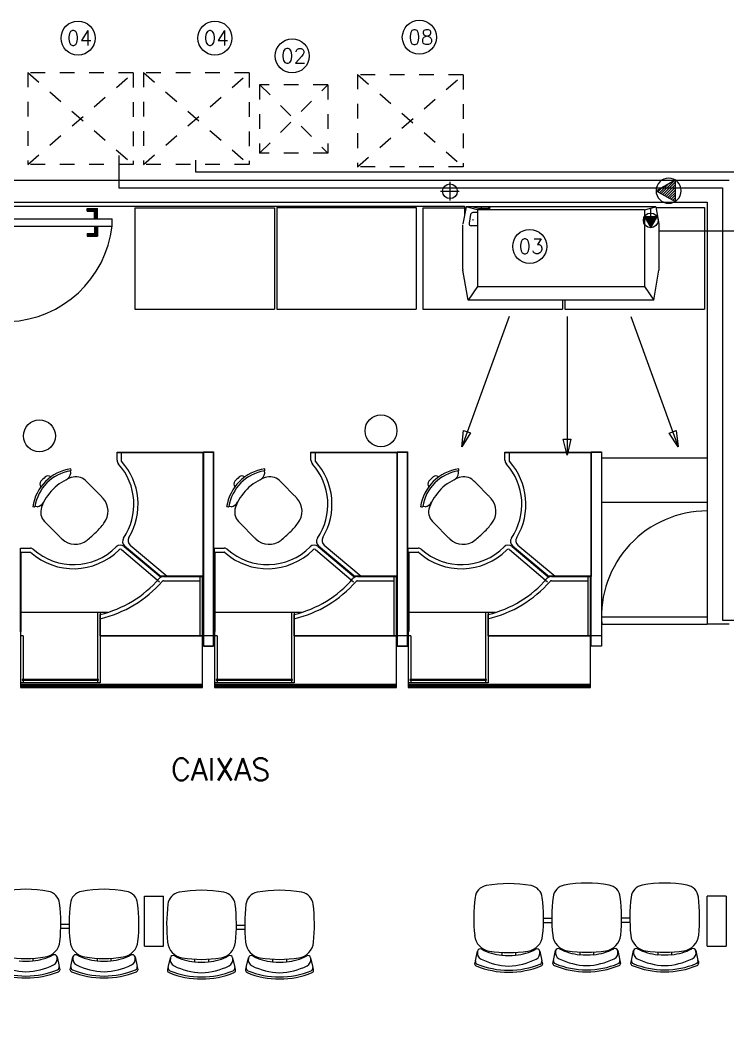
# Model space of a CAD drawing. Extents: x -22 to 17.7, y 1.4 to 35.6.
# Drawn here: x -9.54 to -4.72, y 22.96 to 29.84 of the extents above; entities that cross this region are included whole.
import ezdxf

# ---------------------------------------------------------------- set-up
doc = ezdxf.new("R2010")
doc.units = 0
doc.header["$LTSCALE"] = 0.02
doc.linetypes.add('HIDDEN2', pattern=[0.1875, 0.125, -0.0625])
for name, color, linetype in [('AR-CONDICIONADO', 5, 'CONTINUOUS'), ('AR-INST', 1, 'CONTINUOUS'), ('ARCOND', 2, 'CONTINUOUS'), ('ARCOND_BASE', 7, 'CONTINUOUS'), ('ARCOND_TEXTO', 7, 'CONTINUOUS'), ('LEGENDA', 1, 'CONTINUOUS'), ('PDRENO', 2, 'CONTINUOUS'), ('PFORÇA', 2, 'CONTINUOUS')]:
    doc.layers.add(name, color=color, linetype=linetype)
doc.styles.add('COTAS', font='romans.shx', dxfattribs={"width": 0.75})
doc.styles.add('ROMANS', font='simplex.shx')

# ---------------------------------------------------------------- blocks, each defined once
blk = doc.blocks.new('PF')
at = {"layer": 'PFORÇA', "color": 1}
for p, q in [((0.0002, 0.0874), (-0.0727, -0.0432)), ((-0.0255, 0.0414), (0.0075, 0.0744)), ((-0.0031, 0.0815), (0.0012, 0.0857)), ((0.0002, 0.0874), (0.0732, -0.0432)), ((-0.0702, -0.0386), (0.0202, 0.0517)), ((-0.057, -0.0432), (0.0265, 0.0404)), ((-0.0478, 0.0014), (0.0138, 0.0631)), ((-0.0394, -0.0432), (0.0328, 0.029)), ((-0.0217, -0.0432), (0.0392, 0.0177)), ((-0.004, -0.0432), (0.0455, 0.0063)), ((-0.0727, -0.0432), (0.0732, -0.0432)), ((0.0137, -0.0432), (0.0518, -0.005)), ((0.0313, -0.0432), (0.0582, -0.0163)), ((0.049, -0.0432), (0.0645, -0.0277)), ((0.0667, -0.0432), (0.0708, -0.039))]:
    blk.add_line(p, q, dxfattribs=at)
blk.add_circle((0.0002, 0.0018), 0.0857, dxfattribs=at)

msp = doc.modelspace()

# ---------------------------------------------------------------- linework, layer by layer
at = {"layer": 'AR-CONDICIONADO', "linetype": 'HIDDEN2'}
for p, q in [((-9.4876, 29.4856), (-9.4876, 28.8586)), ((-9.4876, 29.4856), (-8.7686, 28.8586)), ((-9.4876, 28.8586), (-8.7686, 29.4836)), ((-8.7686, 29.4836), (-9.4876, 29.4836)), ((-8.7686, 29.4836), (-8.7686, 28.8586)), ((-8.6994, 29.4856), (-7.9804, 28.8586)), ((-8.6994, 29.4856), (-8.6994, 28.8586)), ((-8.6994, 28.8586), (-7.9804, 29.4836)), ((-7.9804, 29.4836), (-8.6994, 29.4836)), ((-7.9804, 29.4836), (-7.9804, 28.8586)), ((-7.2424, 29.4711), (-7.2424, 28.8441)), ((-7.2424, 29.4711), (-6.5234, 28.8441)), ((-7.2424, 28.8441), (-6.5234, 29.4691)), ((-6.5234, 29.4691), (-7.2424, 29.4691)), ((-6.5234, 29.4691), (-6.5234, 28.8441)), ((-7.9089, 29.4029), (-7.4439, 28.9359)), ((-7.9089, 29.4009), (-7.9089, 28.9359)), ((-7.9089, 28.9359), (-7.4439, 29.4009)), ((-7.4439, 29.4009), (-7.9089, 29.4009)), ((-7.4439, 29.4009), (-7.4439, 28.9359)), ((-7.4439, 28.9359), (-7.9089, 28.9359)), ((-8.7686, 28.8586), (-9.4876, 28.8586)), ((-7.9804, 28.8586), (-8.6994, 28.8586)), ((-6.5234, 28.8441), (-7.2424, 28.8441))]:
    msp.add_line(p, q, dxfattribs=at)
at = {"layer": 'AR-CONDICIONADO', "color": 30}
msp.add_line((-6.5139, 28.5756), (-6.5139, 28.5173), dxfattribs=at)
at = {"layer": 'AR-CONDICIONADO', "color": 220}
msp.add_line((-5.1893, 28.4081), (-4.6104, 28.4081), dxfattribs=at)
at = {"layer": 'AR-CONDICIONADO'}
for p, q in [((-6.2108, 27.8253), (-6.5332, 26.9393)), ((-5.8158, 27.8253), (-5.8158, 26.8825)), ((-5.3832, 27.8253), (-5.0608, 26.9393)), ((-6.5332, 26.9393), (-6.5207, 27.0506)), ((-6.5207, 27.0506), (-6.4729, 27.0332)), ((-5.1227, 27.0326), (-5.075, 27.05)), ((-5.075, 27.05), (-5.0608, 26.9393)), ((-6.4729, 27.0332), (-6.5332, 26.9393)), ((-5.8158, 26.8825), (-5.8421, 26.9913)), ((-5.8421, 26.9913), (-5.7913, 26.9913)), ((-5.7913, 26.9913), (-5.8158, 26.8825)), ((-5.0608, 26.9393), (-5.1227, 27.0326))]:
    msp.add_line(p, q, dxfattribs=at)
at = {"layer": 'AR-CONDICIONADO', "color": 30}
for points in [[(-9.9145, 28.95), (-9.9145, 28.5756), (-6.5139, 28.5756)], [(-8.8679, 28.9207), (-8.8679, 28.7006), (-4.7593, 28.7006), (-4.7593, 25.759), (-1.2952, 25.759), (-1.2952, 16.5228), (-2.4284, 16.5228)], [(-8.3444, 28.8883), (-8.3444, 28.8101), (-4.3118, 28.8101), (-4.3118, 28.3744), (4.7973, 28.3744), (4.7973, 28.2237)]]:
    msp.add_lwpolyline(points, dxfattribs=at)
at = {"layer": 'AR-INST'}
for p, q in [((-5.2467, 28.5023), (-5.2467, 28.5593)), ((-5.2467, 28.5023), (-5.2887, 28.5023)), ((-5.2887, 28.5023), (-5.2467, 28.4296)), ((-5.2836, 28.5023), (-5.2836, 28.4935)), ((-5.2806, 28.5023), (-5.2806, 28.4884)), ((-5.2777, 28.5023), (-5.2777, 28.4833)), ((-5.2747, 28.5023), (-5.2747, 28.4782)), ((-5.2718, 28.5023), (-5.2718, 28.4731)), ((-5.2688, 28.5023), (-5.2688, 28.4679)), ((-5.2659, 28.5023), (-5.2659, 28.4628)), ((-5.2629, 28.5023), (-5.2629, 28.4577)), ((-5.26, 28.5023), (-5.26, 28.4526)), ((-5.257, 28.5023), (-5.257, 28.4475)), ((-5.2541, 28.5023), (-5.2541, 28.4424)), ((-5.2511, 28.5023), (-5.2511, 28.4373)), ((-5.2482, 28.5023), (-5.2482, 28.4321)), ((-5.2047, 28.5023), (-5.2467, 28.5023)), ((-5.2467, 28.4296), (-5.2047, 28.5023)), ((-5.2467, 28.4296), (-5.2467, 28.5023)), ((-5.2452, 28.5023), (-5.2452, 28.4321)), ((-5.2423, 28.5023), (-5.2423, 28.4373)), ((-5.2393, 28.5023), (-5.2393, 28.4424)), ((-5.2364, 28.5023), (-5.2364, 28.4475)), ((-5.2334, 28.5023), (-5.2334, 28.4526)), ((-5.2304, 28.5023), (-5.2304, 28.4577)), ((-5.2275, 28.5023), (-5.2275, 28.4628)), ((-5.2245, 28.5023), (-5.2245, 28.4679)), ((-5.2216, 28.5023), (-5.2216, 28.4731)), ((-5.2186, 28.5023), (-5.2186, 28.4782)), ((-5.2157, 28.5023), (-5.2157, 28.4833)), ((-5.2127, 28.5023), (-5.2127, 28.4884)), ((-5.2098, 28.5023), (-5.2098, 28.4935))]:
    msp.add_line(p, q, dxfattribs=at)
at = {"layer": 'AR-INST', "const_width": 0.005}
for points in [[(-6.3976, 28.5669, 1), (-6.4026, 28.5669, 1)], [(-6.4542, 28.4825, 1), (-6.4592, 28.4825, 1)], [(-5.2362, 28.4839, -1), (-5.2312, 28.4839, -1)]]:
    msp.add_lwpolyline(points, format="xyb", close=True, dxfattribs=at)
at = {"layer": 'AR-INST'}
msp.add_circle((-5.2468, 28.4788), 0.0503, dxfattribs=at)
at = {"layer": 'ARCOND'}
for p, q in [((-6.5043, 28.5717), (-6.5249, 28.455)), ((-5.2114, 28.5717), (-6.5043, 28.5717)), ((-6.4253, 28.5517), (-6.5043, 28.5717)), ((-6.42, 28.5605), (-6.4643, 28.5717)), ((-6.3435, 28.5603), (-6.4188, 28.5603)), ((-6.3427, 28.5662), (-6.3643, 28.5717)), ((-5.2903, 28.5517), (-5.2114, 28.5717)), ((-5.2114, 28.5717), (-5.1908, 28.455)), ((-6.4729, 28.5193), (-6.4835, 28.4593)), ((-6.4253, 28.5317), (-6.4581, 28.5317)), ((-6.4253, 28.5517), (-6.4253, 28.0293)), ((-5.2903, 28.5517), (-6.4253, 28.5517)), ((-5.2903, 28.5517), (-5.2903, 28.0293)), ((-6.5253, 28.145), (-6.5253, 28.4498)), ((-6.5253, 28.145), (-6.5253, 28.4498)), ((-6.5253, 28.145), (-6.5253, 28.4498)), ((-6.4253, 28.4417), (-6.4687, 28.4417)), ((-5.1903, 28.145), (-5.1903, 28.4498)), ((-6.4891, 27.9367), (-6.5249, 28.1398)), ((-5.2266, 27.9367), (-5.1908, 28.1398)), ((-6.4253, 28.0293), (-6.4891, 27.9367)), ((-6.4253, 28.0293), (-5.2903, 28.0293)), ((-5.2903, 28.0293), (-5.2266, 27.9367)), ((-5.2266, 27.9367), (-6.4891, 27.9367))]:
    msp.add_line(p, q, dxfattribs=at)
for centre, radius, start, end in [((-6.4188, 28.5653), 0.005, 255.78646, 270), ((-6.3435, 28.5633), 0.003, 270, 75.78646), ((-6.4581, 28.5167), 0.015, 90, 170), ((-6.4687, 28.4567), 0.015, 170, 270), ((-5.2203, 28.4498), 0.03, 0, 10), ((-6.4953, 28.145), 0.03, 180, 190), ((-5.2203, 28.145), 0.03, 350, 0)]:
    msp.add_arc(centre, radius, start, end, dxfattribs=at)
at = {"layer": 'ARCOND_BASE'}
for p, q in [((-12.5126, 28.7526), (-4.7126, 28.7526)), ((-10.9726, 28.6026), (-4.8626, 28.6026)), ((-9.0835, 28.5406), (-9.0835, 28.5606)), ((-9.0835, 28.5606), (-9.0135, 28.5606)), ((-9.0135, 28.4906), (-9.0135, 28.5606)), ((-8.7588, 28.5649), (-7.8088, 28.5649)), ((-8.7588, 28.5649), (-8.7588, 27.8749)), ((-7.8088, 28.5649), (-7.8088, 27.8749)), ((-7.793, 28.5661), (-6.843, 28.5661)), ((-7.793, 28.5661), (-7.793, 27.8761)), ((-6.843, 28.5661), (-6.843, 27.8761)), ((-6.7973, 28.5649), (-6.5055, 28.5649)), ((-6.7973, 28.5649), (-6.7973, 27.8749)), ((-5.2104, 28.5661), (-4.8815, 28.5661)), ((-4.8815, 28.5661), (-4.8815, 27.8761)), ((-4.8626, 28.6026), (-4.8626, 25.7326)), ((-9.6119, 28.4906), (-8.9119, 28.4906)), ((-9.0835, 28.5406), (-9.0335, 28.5406)), ((-9.0335, 28.4906), (-9.0335, 28.5406)), ((-8.9119, 28.4406), (-8.9119, 28.4906)), ((-9.6119, 28.4406), (-8.9119, 28.4406)), ((-9.0335, 28.4406), (-9.0335, 28.3906)), ((-9.0135, 28.4406), (-9.0135, 28.3706)), ((-9.0835, 28.3906), (-9.0335, 28.3906)), ((-9.0835, 28.3906), (-9.0835, 28.3706)), ((-9.0835, 28.3706), (-9.0135, 28.3706)), ((-5.8473, 27.9367), (-5.8473, 27.8749)), ((-5.8315, 27.9367), (-5.8315, 27.8761)), ((-8.7588, 27.8749), (-7.8088, 27.8749)), ((-7.793, 27.8761), (-6.843, 27.8761)), ((-6.7973, 27.8749), (-5.8473, 27.8749)), ((-5.8315, 27.8761), (-4.8815, 27.8761)), ((-8.8794, 26.8484), (-8.8794, 26.9026)), ((-8.8794, 26.9026), (-8.2919, 26.9026)), ((-8.2919, 26.9026), (-8.2919, 26.9041)), ((-8.2919, 26.9041), (-8.2219, 26.9041)), ((-8.2919, 26.9026), (-8.2919, 26.0559)), ((-8.2219, 26.9026), (-8.2919, 26.9026)), ((-8.2919, 26.9026), (-8.2919, 25.5826)), ((-8.2919, 25.5826), (-8.2919, 26.9026)), ((-8.2919, 26.9026), (-8.2219, 26.9026)), ((-8.2219, 26.9041), (-8.2219, 26.9026)), ((-8.2219, 25.5826), (-8.2219, 26.9026)), ((-8.2219, 26.9026), (-8.2219, 25.5826)), ((-7.5594, 26.8484), (-7.5594, 26.9026)), ((-7.5594, 26.9026), (-6.9719, 26.9026)), ((-6.9719, 26.9026), (-6.9719, 26.9041)), ((-6.9719, 26.9041), (-6.9019, 26.9041)), ((-6.9719, 26.9026), (-6.9719, 26.0559)), ((-6.9019, 26.9026), (-6.9719, 26.9026)), ((-6.9719, 26.9026), (-6.9719, 25.5826)), ((-6.9719, 25.5826), (-6.9719, 26.9026)), ((-6.9719, 26.9026), (-6.9019, 26.9026)), ((-6.9019, 26.9041), (-6.9019, 26.9026)), ((-6.9019, 25.5826), (-6.9019, 26.9026)), ((-6.9019, 26.9026), (-6.9019, 25.5826)), ((-6.2394, 26.8484), (-6.2394, 26.9026)), ((-6.2394, 26.9026), (-5.6519, 26.9026)), ((-5.6519, 26.9026), (-5.6519, 26.9041)), ((-5.6519, 26.9041), (-5.5819, 26.9041)), ((-5.6519, 26.9026), (-5.6519, 26.0559)), ((-5.6519, 25.5826), (-5.6519, 26.9026)), ((-5.6519, 26.9026), (-5.5819, 26.9026)), ((-5.5819, 26.9041), (-5.5819, 26.9026)), ((-5.5819, 26.9026), (-5.5819, 25.5826)), ((-8.8794, 26.9001), (-8.2944, 26.9001)), ((-8.8483, 26.8404), (-8.8483, 26.9001)), ((-8.2944, 26.9001), (-8.2944, 26.0584)), ((-8.2944, 26.9001), (-8.2944, 26.0584)), ((-7.5594, 26.9001), (-6.9744, 26.9001)), ((-7.5283, 26.8404), (-7.5283, 26.9001)), ((-6.9744, 26.9001), (-6.9744, 26.0584)), ((-6.9744, 26.9001), (-6.9744, 26.0584)), ((-6.2394, 26.9001), (-5.6544, 26.9001)), ((-6.2083, 26.8404), (-6.2083, 26.9001)), ((-5.6544, 26.9001), (-5.6544, 26.0584)), ((-5.6544, 26.9001), (-5.6544, 26.0584)), ((-5.5826, 26.8629), (-4.8626, 26.8629)), ((-9.1945, 26.7591), (-9.1967, 26.7747)), ((-9.1927, 26.78), (-9.1941, 26.7894)), ((-7.8745, 26.7591), (-7.8767, 26.7747)), ((-7.8727, 26.78), (-7.8741, 26.7894)), ((-6.5545, 26.7591), (-6.5567, 26.7747)), ((-6.5527, 26.78), (-6.5541, 26.7894)), ((-9.0759, 26.6911), (-8.9908, 26.606)), ((-7.7559, 26.6911), (-7.6708, 26.606)), ((-6.4359, 26.6911), (-6.3508, 26.606)), ((-5.5826, 26.5629), (-4.8626, 26.5629)), ((-9.444, 26.5288), (-9.4533, 26.5301)), ((-9.423, 26.5306), (-9.4386, 26.5328)), ((-8.124, 26.5288), (-8.1333, 26.5301)), ((-8.103, 26.5306), (-8.1186, 26.5328)), ((-6.804, 26.5288), (-6.8133, 26.5301)), ((-6.783, 26.5306), (-6.7986, 26.5328)), ((-9.2699, 26.3268), (-9.3551, 26.412)), ((-7.9499, 26.3268), (-8.0351, 26.412)), ((-6.6299, 26.3268), (-6.7151, 26.412)), ((-9.5369, 26.2499), (-9.4696, 26.2499)), ((-9.5369, 25.6799), (-9.5369, 26.2499)), ((-9.5344, 26.2219), (-9.5344, 25.6824)), ((-9.5344, 26.2219), (-9.4696, 26.2219)), ((-8.8492, 26.2394), (-8.5894, 26.0214)), ((-8.8312, 26.2609), (-8.5869, 26.0559)), ((-8.8276, 26.2643), (-8.5791, 26.0559)), ((-8.7908, 26.27), (-8.5386, 26.0584)), ((-8.2169, 26.2499), (-8.1496, 26.2499)), ((-8.2169, 25.6799), (-8.2169, 26.2499)), ((-8.2144, 26.2219), (-8.2144, 25.6824)), ((-8.2144, 26.2219), (-8.1496, 26.2219)), ((-7.5292, 26.2394), (-7.2694, 26.0214)), ((-7.5112, 26.2609), (-7.2669, 26.0559)), ((-7.5076, 26.2643), (-7.2591, 26.0559)), ((-7.4708, 26.27), (-7.2186, 26.0584)), ((-6.8969, 26.2499), (-6.8296, 26.2499)), ((-6.8969, 25.6799), (-6.8969, 26.2499)), ((-6.8944, 26.2219), (-6.8944, 25.6824)), ((-6.8944, 26.2219), (-6.8296, 26.2219)), ((-6.2092, 26.2394), (-5.9494, 26.0214)), ((-6.1912, 26.2609), (-5.9469, 26.0559)), ((-6.1876, 26.2643), (-5.9391, 26.0559)), ((-6.1508, 26.27), (-5.8986, 26.0584)), ((-8.2944, 26.0584), (-8.5821, 26.0584)), ((-8.2969, 26.0559), (-8.5819, 26.0559)), ((-8.2919, 26.0559), (-8.5791, 26.0559)), ((-8.5634, 26.0559), (-8.2969, 26.0559)), ((-8.5634, 26.0279), (-8.3149, 26.0279)), ((-8.3149, 26.0559), (-8.3149, 25.6526)), ((-8.2969, 25.3026), (-8.2969, 26.0559)), ((-8.2969, 26.0559), (-8.2969, 25.6526)), ((-6.9744, 26.0584), (-7.2621, 26.0584)), ((-6.9769, 26.0559), (-7.2619, 26.0559)), ((-6.9719, 26.0559), (-7.2591, 26.0559)), ((-7.2434, 26.0559), (-6.9769, 26.0559)), ((-7.2434, 26.0279), (-6.9949, 26.0279)), ((-6.9949, 26.0559), (-6.9949, 25.6526)), ((-6.9769, 25.3026), (-6.9769, 26.0559)), ((-6.9769, 26.0559), (-6.9769, 25.6526)), ((-5.6544, 26.0584), (-5.9421, 26.0584)), ((-5.6569, 26.0559), (-5.9419, 26.0559)), ((-5.6519, 26.0559), (-5.9391, 26.0559)), ((-5.9234, 26.0559), (-5.6569, 26.0559)), ((-5.9234, 26.0279), (-5.6749, 26.0279)), ((-5.6749, 26.0559), (-5.6749, 25.6526)), ((-5.6569, 25.3026), (-5.6569, 26.0559)), ((-5.6569, 26.0559), (-5.6569, 25.6526)), ((-8.2969, 26.0026), (-8.2969, 25.6526)), ((-6.9769, 26.0026), (-6.9769, 25.6526)), ((-5.6569, 26.0026), (-5.6569, 25.6526)), ((-9.5369, 25.8126), (-9.5369, 25.3026)), ((-8.9427, 25.8126), (-9.5369, 25.8126)), ((-8.9939, 25.8126), (-9.0119, 25.8126)), ((-8.9939, 25.8126), (-9.0119, 25.8126)), ((-9.0119, 25.8126), (-9.0119, 25.3566)), ((-8.9939, 25.8126), (-8.9939, 25.3326)), ((-8.2169, 25.8126), (-8.2169, 25.3026)), ((-7.6227, 25.8126), (-8.2169, 25.8126)), ((-7.6739, 25.8126), (-7.6919, 25.8126)), ((-7.6739, 25.8126), (-7.6919, 25.8126)), ((-7.6919, 25.8126), (-7.6919, 25.3566)), ((-7.6739, 25.8126), (-7.6739, 25.3326)), ((-6.8969, 25.8126), (-6.8969, 25.3026)), ((-6.3027, 25.8126), (-6.8969, 25.8126)), ((-6.3539, 25.8126), (-6.3719, 25.8126)), ((-6.3539, 25.8126), (-6.3719, 25.8126)), ((-6.3719, 25.8126), (-6.3719, 25.3566)), ((-6.3539, 25.8126), (-6.3539, 25.3326)), ((-8.9939, 25.6526), (-8.9939, 25.7983)), ((-7.6739, 25.6526), (-7.6739, 25.7983)), ((-6.3539, 25.6526), (-6.3539, 25.7983)), ((-5.5826, 25.7826), (-4.8626, 25.7826)), ((-5.5826, 25.7326), (-4.8626, 25.7326)), ((-4.7126, 25.7326), (-4.8626, 25.7326)), ((-9.5189, 25.6526), (-9.5369, 25.6526)), ((-9.5369, 25.6526), (-9.5369, 25.3326)), ((-9.5189, 25.6526), (-9.5189, 25.3566)), ((-8.2969, 25.6526), (-8.9939, 25.6526)), ((-8.9939, 25.6526), (-8.3099, 25.6526)), ((-8.3099, 25.6526), (-8.2969, 25.6526)), ((-8.2219, 25.6526), (-8.2919, 25.6526)), ((-8.2219, 25.6526), (-8.2919, 25.6526)), ((-8.1989, 25.6526), (-8.2169, 25.6526)), ((-8.2169, 25.6526), (-8.2169, 25.3326)), ((-8.1989, 25.6526), (-8.1989, 25.3566)), ((-6.9769, 25.6526), (-7.6739, 25.6526)), ((-7.6739, 25.6526), (-6.9899, 25.6526)), ((-6.9899, 25.6526), (-6.9769, 25.6526)), ((-6.9019, 25.6526), (-6.9719, 25.6526)), ((-6.9019, 25.6526), (-6.9719, 25.6526)), ((-6.8789, 25.6526), (-6.8969, 25.6526)), ((-6.8969, 25.6526), (-6.8969, 25.3326)), ((-6.8789, 25.6526), (-6.8789, 25.3566)), ((-5.6569, 25.6526), (-6.3539, 25.6526)), ((-6.3539, 25.6526), (-5.6699, 25.6526)), ((-5.6699, 25.6526), (-5.6569, 25.6526)), ((-5.5819, 25.6526), (-5.6519, 25.6526)), ((-8.2919, 25.5826), (-8.2219, 25.5826)), ((-8.2219, 25.5826), (-8.2919, 25.5826)), ((-6.9719, 25.5826), (-6.9019, 25.5826)), ((-6.9019, 25.5826), (-6.9719, 25.5826)), ((-5.5819, 25.5826), (-5.6519, 25.5826)), ((-9.0119, 25.3326), (-9.5369, 25.3326)), ((-8.2969, 25.3226), (-9.5369, 25.3226)), ((-9.0049, 25.3566), (-9.5259, 25.3566)), ((-9.5259, 25.3566), (-9.5259, 25.3506)), ((-9.5259, 25.3506), (-9.0049, 25.3506)), ((-9.5189, 25.3546), (-9.5149, 25.3506)), ((-9.5189, 25.3506), (-9.5189, 25.3326)), ((-9.5156, 25.3566), (-9.5096, 25.3506)), ((-9.5103, 25.3566), (-9.5043, 25.3506)), ((-9.505, 25.3566), (-9.499, 25.3506)), ((-9.4997, 25.3566), (-9.4937, 25.3506)), ((-9.4944, 25.3566), (-9.4884, 25.3506)), ((-9.4891, 25.3566), (-9.4831, 25.3506)), ((-9.4838, 25.3566), (-9.4778, 25.3506)), ((-9.4785, 25.3566), (-9.4725, 25.3506)), ((-9.4732, 25.3566), (-9.4672, 25.3506)), ((-9.4679, 25.3566), (-9.4619, 25.3506)), ((-9.4626, 25.3566), (-9.4566, 25.3506)), ((-9.4573, 25.3566), (-9.4513, 25.3506)), ((-9.452, 25.3566), (-9.446, 25.3506)), ((-9.4466, 25.3566), (-9.4406, 25.3506)), ((-9.4413, 25.3566), (-9.4353, 25.3506)), ((-9.436, 25.3566), (-9.43, 25.3506)), ((-9.4307, 25.3566), (-9.4247, 25.3506)), ((-9.4254, 25.3566), (-9.4194, 25.3506)), ((-9.4201, 25.3566), (-9.4141, 25.3506)), ((-9.4148, 25.3566), (-9.4088, 25.3506)), ((-9.4095, 25.3566), (-9.4035, 25.3506)), ((-9.4042, 25.3566), (-9.3982, 25.3506)), ((-9.3989, 25.3566), (-9.3929, 25.3506)), ((-9.3936, 25.3566), (-9.3876, 25.3506)), ((-9.3883, 25.3566), (-9.3823, 25.3506)), ((-9.383, 25.3566), (-9.377, 25.3506)), ((-9.3777, 25.3566), (-9.3717, 25.3506)), ((-9.3724, 25.3566), (-9.3664, 25.3506)), ((-9.3671, 25.3566), (-9.3611, 25.3506)), ((-9.3618, 25.3566), (-9.3558, 25.3506)), ((-9.3565, 25.3566), (-9.3505, 25.3506)), ((-9.3512, 25.3566), (-9.3452, 25.3506)), ((-9.3459, 25.3566), (-9.3399, 25.3506)), ((-9.3406, 25.3566), (-9.3346, 25.3506)), ((-9.3353, 25.3566), (-9.3293, 25.3506)), ((-9.33, 25.3566), (-9.324, 25.3506)), ((-9.3247, 25.3566), (-9.3187, 25.3506)), ((-9.3194, 25.3566), (-9.3134, 25.3506)), ((-9.3141, 25.3566), (-9.3081, 25.3506)), ((-9.3088, 25.3566), (-9.3028, 25.3506)), ((-9.3035, 25.3566), (-9.2975, 25.3506)), ((-9.2982, 25.3566), (-9.2922, 25.3506)), ((-9.2929, 25.3566), (-9.2869, 25.3506)), ((-9.2875, 25.3566), (-9.2815, 25.3506)), ((-9.2822, 25.3566), (-9.2762, 25.3506)), ((-9.2769, 25.3566), (-9.2709, 25.3506)), ((-9.2716, 25.3566), (-9.2656, 25.3506)), ((-9.2663, 25.3566), (-9.2603, 25.3506)), ((-9.261, 25.3566), (-9.255, 25.3506)), ((-9.2557, 25.3566), (-9.2497, 25.3506)), ((-9.2504, 25.3566), (-9.2444, 25.3506)), ((-9.2451, 25.3566), (-9.2391, 25.3506)), ((-9.2398, 25.3566), (-9.2338, 25.3506)), ((-9.2345, 25.3566), (-9.2285, 25.3506)), ((-9.2292, 25.3566), (-9.2232, 25.3506)), ((-9.2239, 25.3566), (-9.2179, 25.3506)), ((-9.2186, 25.3566), (-9.2126, 25.3506)), ((-9.2133, 25.3566), (-9.2073, 25.3506)), ((-9.208, 25.3566), (-9.202, 25.3506)), ((-9.2027, 25.3566), (-9.1967, 25.3506)), ((-9.1974, 25.3566), (-9.1914, 25.3506)), ((-9.1921, 25.3566), (-9.1861, 25.3506)), ((-9.1868, 25.3566), (-9.1808, 25.3506)), ((-9.1815, 25.3566), (-9.1755, 25.3506)), ((-9.1762, 25.3566), (-9.1702, 25.3506)), ((-9.1709, 25.3566), (-9.1649, 25.3506)), ((-9.1656, 25.3566), (-9.1596, 25.3506)), ((-9.1603, 25.3566), (-9.1543, 25.3506)), ((-9.155, 25.3566), (-9.149, 25.3506)), ((-9.1497, 25.3566), (-9.1437, 25.3506)), ((-9.1444, 25.3566), (-9.1384, 25.3506)), ((-9.1391, 25.3566), (-9.1331, 25.3506)), ((-9.1338, 25.3566), (-9.1278, 25.3506)), ((-9.1285, 25.3566), (-9.1225, 25.3506)), ((-9.1231, 25.3566), (-9.1171, 25.3506)), ((-9.1178, 25.3566), (-9.1118, 25.3506)), ((-9.1125, 25.3566), (-9.1065, 25.3506)), ((-9.1072, 25.3566), (-9.1012, 25.3506)), ((-9.1019, 25.3566), (-9.0959, 25.3506)), ((-9.0966, 25.3566), (-9.0906, 25.3506)), ((-9.0913, 25.3566), (-9.0853, 25.3506)), ((-9.086, 25.3566), (-9.08, 25.3506)), ((-9.0807, 25.3566), (-9.0747, 25.3506)), ((-9.0754, 25.3566), (-9.0694, 25.3506)), ((-9.0701, 25.3566), (-9.0641, 25.3506)), ((-9.0648, 25.3566), (-9.0588, 25.3506)), ((-9.0595, 25.3566), (-9.0535, 25.3506)), ((-9.0542, 25.3566), (-9.0482, 25.3506)), ((-9.0489, 25.3566), (-9.0429, 25.3506)), ((-9.0436, 25.3566), (-9.0376, 25.3506)), ((-9.0383, 25.3566), (-9.0323, 25.3506)), ((-9.033, 25.3566), (-9.027, 25.3506)), ((-9.0277, 25.3566), (-9.0217, 25.3506)), ((-9.0224, 25.3566), (-9.0164, 25.3506)), ((-9.0171, 25.3566), (-9.0119, 25.3514)), ((-9.0119, 25.3506), (-9.0119, 25.3326)), ((-8.9939, 25.3326), (-9.0119, 25.3326)), ((-9.0049, 25.3506), (-9.0049, 25.3566)), ((-7.6919, 25.3326), (-8.2169, 25.3326)), ((-6.9769, 25.3226), (-8.2169, 25.3226)), ((-7.6849, 25.3566), (-8.2059, 25.3566)), ((-8.2059, 25.3566), (-8.2059, 25.3506)), ((-8.2059, 25.3506), (-7.6849, 25.3506)), ((-8.1989, 25.3546), (-8.1949, 25.3506)), ((-8.1989, 25.3506), (-8.1989, 25.3326)), ((-8.1956, 25.3566), (-8.1896, 25.3506)), ((-8.1903, 25.3566), (-8.1843, 25.3506)), ((-8.185, 25.3566), (-8.179, 25.3506)), ((-8.1797, 25.3566), (-8.1737, 25.3506)), ((-8.1744, 25.3566), (-8.1684, 25.3506)), ((-8.1691, 25.3566), (-8.1631, 25.3506)), ((-8.1638, 25.3566), (-8.1578, 25.3506)), ((-8.1585, 25.3566), (-8.1525, 25.3506)), ((-8.1532, 25.3566), (-8.1472, 25.3506)), ((-8.1479, 25.3566), (-8.1419, 25.3506)), ((-8.1426, 25.3566), (-8.1366, 25.3506)), ((-8.1373, 25.3566), (-8.1313, 25.3506)), ((-8.132, 25.3566), (-8.126, 25.3506)), ((-8.1266, 25.3566), (-8.1206, 25.3506)), ((-8.1213, 25.3566), (-8.1153, 25.3506)), ((-8.116, 25.3566), (-8.11, 25.3506)), ((-8.1107, 25.3566), (-8.1047, 25.3506)), ((-8.1054, 25.3566), (-8.0994, 25.3506)), ((-8.1001, 25.3566), (-8.0941, 25.3506)), ((-8.0948, 25.3566), (-8.0888, 25.3506)), ((-8.0895, 25.3566), (-8.0835, 25.3506)), ((-8.0842, 25.3566), (-8.0782, 25.3506)), ((-8.0789, 25.3566), (-8.0729, 25.3506)), ((-8.0736, 25.3566), (-8.0676, 25.3506)), ((-8.0683, 25.3566), (-8.0623, 25.3506)), ((-8.063, 25.3566), (-8.057, 25.3506)), ((-8.0577, 25.3566), (-8.0517, 25.3506)), ((-8.0524, 25.3566), (-8.0464, 25.3506)), ((-8.0471, 25.3566), (-8.0411, 25.3506)), ((-8.0418, 25.3566), (-8.0358, 25.3506)), ((-8.0365, 25.3566), (-8.0305, 25.3506)), ((-8.0312, 25.3566), (-8.0252, 25.3506)), ((-8.0259, 25.3566), (-8.0199, 25.3506)), ((-8.0206, 25.3566), (-8.0146, 25.3506)), ((-8.0153, 25.3566), (-8.0093, 25.3506)), ((-8.01, 25.3566), (-8.004, 25.3506)), ((-8.0047, 25.3566), (-7.9987, 25.3506)), ((-7.9994, 25.3566), (-7.9934, 25.3506)), ((-7.9941, 25.3566), (-7.9881, 25.3506)), ((-7.9888, 25.3566), (-7.9828, 25.3506)), ((-7.9835, 25.3566), (-7.9775, 25.3506)), ((-7.9782, 25.3566), (-7.9722, 25.3506)), ((-7.9729, 25.3566), (-7.9669, 25.3506)), ((-7.9675, 25.3566), (-7.9615, 25.3506)), ((-7.9622, 25.3566), (-7.9562, 25.3506)), ((-7.9569, 25.3566), (-7.9509, 25.3506)), ((-7.9516, 25.3566), (-7.9456, 25.3506)), ((-7.9463, 25.3566), (-7.9403, 25.3506)), ((-7.941, 25.3566), (-7.935, 25.3506)), ((-7.9357, 25.3566), (-7.9297, 25.3506)), ((-7.9304, 25.3566), (-7.9244, 25.3506)), ((-7.9251, 25.3566), (-7.9191, 25.3506)), ((-7.9198, 25.3566), (-7.9138, 25.3506)), ((-7.9145, 25.3566), (-7.9085, 25.3506)), ((-7.9092, 25.3566), (-7.9032, 25.3506)), ((-7.9039, 25.3566), (-7.8979, 25.3506)), ((-7.8986, 25.3566), (-7.8926, 25.3506)), ((-7.8933, 25.3566), (-7.8873, 25.3506)), ((-7.888, 25.3566), (-7.882, 25.3506)), ((-7.8827, 25.3566), (-7.8767, 25.3506)), ((-7.8774, 25.3566), (-7.8714, 25.3506)), ((-7.8721, 25.3566), (-7.8661, 25.3506)), ((-7.8668, 25.3566), (-7.8608, 25.3506)), ((-7.8615, 25.3566), (-7.8555, 25.3506)), ((-7.8562, 25.3566), (-7.8502, 25.3506)), ((-7.8509, 25.3566), (-7.8449, 25.3506)), ((-7.8456, 25.3566), (-7.8396, 25.3506)), ((-7.8403, 25.3566), (-7.8343, 25.3506)), ((-7.835, 25.3566), (-7.829, 25.3506)), ((-7.8297, 25.3566), (-7.8237, 25.3506)), ((-7.8244, 25.3566), (-7.8184, 25.3506)), ((-7.8191, 25.3566), (-7.8131, 25.3506)), ((-7.8138, 25.3566), (-7.8078, 25.3506)), ((-7.8085, 25.3566), (-7.8025, 25.3506)), ((-7.8031, 25.3566), (-7.7971, 25.3506)), ((-7.7978, 25.3566), (-7.7918, 25.3506)), ((-7.7925, 25.3566), (-7.7865, 25.3506)), ((-7.7872, 25.3566), (-7.7812, 25.3506)), ((-7.7819, 25.3566), (-7.7759, 25.3506)), ((-7.7766, 25.3566), (-7.7706, 25.3506)), ((-7.7713, 25.3566), (-7.7653, 25.3506)), ((-7.766, 25.3566), (-7.76, 25.3506)), ((-7.7607, 25.3566), (-7.7547, 25.3506)), ((-7.7554, 25.3566), (-7.7494, 25.3506)), ((-7.7501, 25.3566), (-7.7441, 25.3506)), ((-7.7448, 25.3566), (-7.7388, 25.3506)), ((-7.7395, 25.3566), (-7.7335, 25.3506)), ((-7.7342, 25.3566), (-7.7282, 25.3506)), ((-7.7289, 25.3566), (-7.7229, 25.3506)), ((-7.7236, 25.3566), (-7.7176, 25.3506)), ((-7.7183, 25.3566), (-7.7123, 25.3506)), ((-7.713, 25.3566), (-7.707, 25.3506)), ((-7.7077, 25.3566), (-7.7017, 25.3506)), ((-7.7024, 25.3566), (-7.6964, 25.3506)), ((-7.6971, 25.3566), (-7.6919, 25.3514)), ((-7.6919, 25.3506), (-7.6919, 25.3326)), ((-7.6739, 25.3326), (-7.6919, 25.3326)), ((-7.6849, 25.3506), (-7.6849, 25.3566)), ((-6.3719, 25.3326), (-6.8969, 25.3326)), ((-5.6569, 25.3226), (-6.8969, 25.3226)), ((-6.3649, 25.3566), (-6.8859, 25.3566)), ((-6.8859, 25.3566), (-6.8859, 25.3506)), ((-6.8859, 25.3506), (-6.3649, 25.3506)), ((-6.8789, 25.3546), (-6.8749, 25.3506)), ((-6.8789, 25.3506), (-6.8789, 25.3326)), ((-6.8756, 25.3566), (-6.8696, 25.3506)), ((-6.8703, 25.3566), (-6.8643, 25.3506)), ((-6.865, 25.3566), (-6.859, 25.3506)), ((-6.8597, 25.3566), (-6.8537, 25.3506)), ((-6.8544, 25.3566), (-6.8484, 25.3506)), ((-6.8491, 25.3566), (-6.8431, 25.3506)), ((-6.8438, 25.3566), (-6.8378, 25.3506)), ((-6.8385, 25.3566), (-6.8325, 25.3506)), ((-6.8332, 25.3566), (-6.8272, 25.3506)), ((-6.8279, 25.3566), (-6.8219, 25.3506)), ((-6.8226, 25.3566), (-6.8166, 25.3506)), ((-6.8173, 25.3566), (-6.8113, 25.3506)), ((-6.812, 25.3566), (-6.806, 25.3506)), ((-6.8066, 25.3566), (-6.8006, 25.3506)), ((-6.8013, 25.3566), (-6.7953, 25.3506)), ((-6.796, 25.3566), (-6.79, 25.3506)), ((-6.7907, 25.3566), (-6.7847, 25.3506)), ((-6.7854, 25.3566), (-6.7794, 25.3506)), ((-6.7801, 25.3566), (-6.7741, 25.3506)), ((-6.7748, 25.3566), (-6.7688, 25.3506)), ((-6.7695, 25.3566), (-6.7635, 25.3506)), ((-6.7642, 25.3566), (-6.7582, 25.3506)), ((-6.7589, 25.3566), (-6.7529, 25.3506)), ((-6.7536, 25.3566), (-6.7476, 25.3506)), ((-6.7483, 25.3566), (-6.7423, 25.3506)), ((-6.743, 25.3566), (-6.737, 25.3506)), ((-6.7377, 25.3566), (-6.7317, 25.3506)), ((-6.7324, 25.3566), (-6.7264, 25.3506)), ((-6.7271, 25.3566), (-6.7211, 25.3506)), ((-6.7218, 25.3566), (-6.7158, 25.3506)), ((-6.7165, 25.3566), (-6.7105, 25.3506)), ((-6.7112, 25.3566), (-6.7052, 25.3506)), ((-6.7059, 25.3566), (-6.6999, 25.3506)), ((-6.7006, 25.3566), (-6.6946, 25.3506)), ((-6.6953, 25.3566), (-6.6893, 25.3506)), ((-6.69, 25.3566), (-6.684, 25.3506)), ((-6.6847, 25.3566), (-6.6787, 25.3506)), ((-6.6794, 25.3566), (-6.6734, 25.3506)), ((-6.6741, 25.3566), (-6.6681, 25.3506)), ((-6.6688, 25.3566), (-6.6628, 25.3506)), ((-6.6635, 25.3566), (-6.6575, 25.3506)), ((-6.6582, 25.3566), (-6.6522, 25.3506)), ((-6.6529, 25.3566), (-6.6469, 25.3506)), ((-6.6475, 25.3566), (-6.6415, 25.3506)), ((-6.6422, 25.3566), (-6.6362, 25.3506)), ((-6.6369, 25.3566), (-6.6309, 25.3506)), ((-6.6316, 25.3566), (-6.6256, 25.3506)), ((-6.6263, 25.3566), (-6.6203, 25.3506)), ((-6.621, 25.3566), (-6.615, 25.3506)), ((-6.6157, 25.3566), (-6.6097, 25.3506)), ((-6.6104, 25.3566), (-6.6044, 25.3506)), ((-6.6051, 25.3566), (-6.5991, 25.3506)), ((-6.5998, 25.3566), (-6.5938, 25.3506)), ((-6.5945, 25.3566), (-6.5885, 25.3506)), ((-6.5892, 25.3566), (-6.5832, 25.3506)), ((-6.5839, 25.3566), (-6.5779, 25.3506)), ((-6.5786, 25.3566), (-6.5726, 25.3506)), ((-6.5733, 25.3566), (-6.5673, 25.3506)), ((-6.568, 25.3566), (-6.562, 25.3506)), ((-6.5627, 25.3566), (-6.5567, 25.3506)), ((-6.5574, 25.3566), (-6.5514, 25.3506)), ((-6.5521, 25.3566), (-6.5461, 25.3506)), ((-6.5468, 25.3566), (-6.5408, 25.3506)), ((-6.5415, 25.3566), (-6.5355, 25.3506)), ((-6.5362, 25.3566), (-6.5302, 25.3506)), ((-6.5309, 25.3566), (-6.5249, 25.3506)), ((-6.5256, 25.3566), (-6.5196, 25.3506)), ((-6.5203, 25.3566), (-6.5143, 25.3506)), ((-6.515, 25.3566), (-6.509, 25.3506)), ((-6.5097, 25.3566), (-6.5037, 25.3506)), ((-6.5044, 25.3566), (-6.4984, 25.3506)), ((-6.4991, 25.3566), (-6.4931, 25.3506)), ((-6.4938, 25.3566), (-6.4878, 25.3506)), ((-6.4885, 25.3566), (-6.4825, 25.3506)), ((-6.4831, 25.3566), (-6.4771, 25.3506)), ((-6.4778, 25.3566), (-6.4718, 25.3506)), ((-6.4725, 25.3566), (-6.4665, 25.3506)), ((-6.4672, 25.3566), (-6.4612, 25.3506)), ((-6.4619, 25.3566), (-6.4559, 25.3506)), ((-6.4566, 25.3566), (-6.4506, 25.3506)), ((-6.4513, 25.3566), (-6.4453, 25.3506)), ((-6.446, 25.3566), (-6.44, 25.3506)), ((-6.4407, 25.3566), (-6.4347, 25.3506)), ((-6.4354, 25.3566), (-6.4294, 25.3506)), ((-6.4301, 25.3566), (-6.4241, 25.3506)), ((-6.4248, 25.3566), (-6.4188, 25.3506)), ((-6.4195, 25.3566), (-6.4135, 25.3506)), ((-6.4142, 25.3566), (-6.4082, 25.3506)), ((-6.4089, 25.3566), (-6.4029, 25.3506)), ((-6.4036, 25.3566), (-6.3976, 25.3506)), ((-6.3983, 25.3566), (-6.3923, 25.3506)), ((-6.393, 25.3566), (-6.387, 25.3506)), ((-6.3877, 25.3566), (-6.3817, 25.3506)), ((-6.3824, 25.3566), (-6.3764, 25.3506)), ((-6.3771, 25.3566), (-6.3719, 25.3514)), ((-6.3719, 25.3506), (-6.3719, 25.3326)), ((-6.3539, 25.3326), (-6.3719, 25.3326)), ((-6.3649, 25.3506), (-6.3649, 25.3566)), ((-8.2969, 25.3174), (-9.5369, 25.3174)), ((-8.2969, 25.3126), (-9.5369, 25.3126)), ((-8.2969, 25.3084), (-9.5369, 25.3084)), ((-8.2969, 25.3053), (-9.5369, 25.3053)), ((-8.2969, 25.3033), (-9.5369, 25.3033)), ((-9.5369, 25.3026), (-8.2969, 25.3026)), ((-6.9769, 25.3174), (-8.2169, 25.3174)), ((-6.9769, 25.3126), (-8.2169, 25.3126)), ((-6.9769, 25.3084), (-8.2169, 25.3084)), ((-6.9769, 25.3053), (-8.2169, 25.3053)), ((-6.9769, 25.3033), (-8.2169, 25.3033)), ((-8.2169, 25.3026), (-6.9769, 25.3026)), ((-5.6569, 25.3174), (-6.8969, 25.3174)), ((-5.6569, 25.3126), (-6.8969, 25.3126)), ((-5.6569, 25.3084), (-6.8969, 25.3084)), ((-5.6569, 25.3053), (-6.8969, 25.3053)), ((-5.6569, 25.3033), (-6.8969, 25.3033)), ((-6.8969, 25.3026), (-5.6569, 25.3026)), ((-8.6926, 23.883), (-8.5626, 23.883)), ((-8.6926, 23.543), (-8.6926, 23.883)), ((-8.5626, 23.543), (-8.5626, 23.883)), ((-4.7326, 23.8826), (-4.8626, 23.8826)), ((-4.8626, 23.543), (-4.8626, 23.8826)), ((-4.7326, 23.8826), (-4.7326, 23.543)), ((-9.2055, 23.6904), (-9.2619, 23.6904)), ((-8.0106, 23.6841), (-8.0671, 23.6841)), ((-5.9194, 23.7015), (-5.9776, 23.7015)), ((-5.9203, 23.7297), (-5.9767, 23.7297)), ((-5.3883, 23.7044), (-5.4465, 23.7044)), ((-5.3892, 23.7326), (-5.4456, 23.7326)), ((-5.3883, 23.7044), (-5.3979, 23.7044)), ((-9.2046, 23.6622), (-9.2628, 23.6622)), ((-9.2046, 23.6622), (-9.2142, 23.6622)), ((-8.0097, 23.6559), (-8.068, 23.6559)), ((-8.0097, 23.6559), (-8.0194, 23.6559)), ((-8.6926, 23.543), (-8.5626, 23.543)), ((-4.8626, 23.543), (-4.7326, 23.543)), ((-9.2876, 23.4698), (-9.273, 23.4031)), ((-9.1944, 23.4031), (-9.1798, 23.4698)), ((-8.7565, 23.4698), (-8.7418, 23.4031)), ((-8.5307, 23.3968), (-8.516, 23.4636)), ((-8.0928, 23.4636), (-8.0781, 23.3968)), ((-7.9996, 23.3968), (-7.9849, 23.4636)), ((-7.5617, 23.4636), (-7.547, 23.3968)), ((-6.4404, 23.4423), (-6.4257, 23.5091)), ((-6.2611, 23.4996), (-6.2611, 23.4817)), ((-6.1671, 23.4996), (-6.1671, 23.4817)), ((-6.0024, 23.5091), (-5.9878, 23.4423)), ((-5.9093, 23.4453), (-5.8946, 23.5121)), ((-5.73, 23.5026), (-5.73, 23.4846)), ((-5.636, 23.5026), (-5.636, 23.4846)), ((-5.4713, 23.5121), (-5.4567, 23.4453)), ((-5.3781, 23.4453), (-5.3635, 23.5121)), ((-5.1989, 23.5026), (-5.1989, 23.4846)), ((-5.1049, 23.5026), (-5.1049, 23.4846)), ((-4.9402, 23.5121), (-4.9256, 23.4453)), ((-9.4522, 23.4603), (-9.4522, 23.4424)), ((-9.0151, 23.4603), (-9.0151, 23.4424)), ((-8.9211, 23.4603), (-8.9211, 23.4424)), ((-8.3514, 23.4541), (-8.3514, 23.4361)), ((-8.2574, 23.4541), (-8.2574, 23.4361)), ((-7.8203, 23.4541), (-7.8203, 23.4361)), ((-7.7263, 23.4541), (-7.7263, 23.4361))]:
    msp.add_line(p, q, dxfattribs=at)
for centre in [(-9.4077, 27.0131), (-7.0831, 27.0479)]:
    msp.add_circle(centre, 0.1086, dxfattribs=at)
for centre, radius, start, end in [((-9.6451, 28.5282), 0.7384, 272.57372, 353.18409), ((-8.8394, 26.8484), 0.04, 180, 221.79281), ((-9.1759, 26.5476), 0.4394, 328.9935, 41.79281), ((-7.5194, 26.8484), 0.04, 180, 221.79281), ((-7.8559, 26.5476), 0.4394, 328.9935, 41.79281), ((-6.1994, 26.8484), 0.04, 180, 221.79281), ((-6.5359, 26.5476), 0.4394, 328.9935, 41.79281), ((-9.1509, 26.4869), 0.3055, 98.1301, 171.8699), ((-9.1509, 26.4869), 0.2914, 99.0396, 170.9604), ((-9.1974, 26.7794), 0.0047, 279.0396, 8.1301), ((-9.1759, 26.5476), 0.4114, 325.96883, 41.79281), ((-7.8309, 26.4869), 0.3055, 98.1301, 171.8699), ((-7.8309, 26.4869), 0.2914, 99.0396, 170.9604), ((-7.8774, 26.7794), 0.0047, 279.0396, 8.1301), ((-7.8559, 26.5476), 0.4114, 325.96883, 41.79281), ((-6.5109, 26.4869), 0.3055, 98.1301, 171.8699), ((-6.5109, 26.4869), 0.2914, 99.0396, 170.9604), ((-6.5574, 26.7794), 0.0047, 279.0396, 8.1301), ((-6.5359, 26.5476), 0.4114, 325.96883, 41.79281), ((-9.3764, 26.6859), 0.0282, 138.58332, 221.62809), ((-9.1509, 26.4869), 0.329, 131.41668, 138.58332), ((-9.3499, 26.7125), 0.0282, 48.37191, 131.41668), ((-9.0755, 26.4115), 0.3384, 110.06117, 135), ((-9.256, 26.7692), 0.0623, 299.26037, 350.65949), ((-9.1593, 26.6411), 0.094, 46.69261, 110.06117), ((-9.7073, 26.0597), 0.893, 45, 46.69261), ((-8.0564, 26.6859), 0.0282, 138.58332, 221.62809), ((-7.8309, 26.4869), 0.329, 131.41668, 138.58332), ((-8.0299, 26.7125), 0.0282, 48.37191, 131.41668), ((-7.7555, 26.4115), 0.3384, 110.06117, 135), ((-7.936, 26.7692), 0.0623, 299.26037, 350.65949), ((-7.8393, 26.6411), 0.094, 46.69261, 110.06117), ((-8.3873, 26.0597), 0.893, 45, 46.69261), ((-6.7364, 26.6859), 0.0282, 138.58332, 221.62809), ((-6.5109, 26.4869), 0.329, 131.41668, 138.58332), ((-6.7099, 26.7125), 0.0282, 48.37191, 131.41668), ((-6.4355, 26.4115), 0.3384, 110.06117, 135), ((-6.616, 26.7692), 0.0623, 299.26037, 350.65949), ((-6.5193, 26.6411), 0.094, 46.69261, 110.06117), ((-7.0673, 26.0597), 0.893, 45, 46.69261), ((-9.0755, 26.4115), 0.3384, 135, 159.93883), ((-7.7555, 26.4115), 0.3384, 135, 159.93883), ((-6.4355, 26.4115), 0.3384, 135, 159.93883), ((-9.4331, 26.592), 0.0623, 279.34051, 330.73963), ((-9.4893, 26.1075), 0.705, 43.27072, 45), ((-9.0718, 26.5005), 0.1316, 321.84497, 43.27072), ((-8.1131, 26.592), 0.0623, 279.34051, 330.73963), ((-8.1693, 26.1075), 0.705, 43.27072, 45), ((-7.7518, 26.5005), 0.1316, 321.84497, 43.27072), ((-6.7931, 26.592), 0.0623, 279.34051, 330.73963), ((-6.8493, 26.1075), 0.705, 43.27072, 45), ((-6.4318, 26.5005), 0.1316, 321.84497, 43.27072), ((-9.4433, 26.5335), 0.0047, 261.8699, 350.9604), ((-9.305, 26.4954), 0.094, 159.93883, 223.30739), ((-8.1233, 26.5335), 0.0047, 261.8699, 350.9604), ((-7.985, 26.4954), 0.094, 159.93883, 223.30739), ((-6.8033, 26.5335), 0.0047, 261.8699, 350.9604), ((-6.665, 26.4954), 0.094, 159.93883, 223.30739), ((-4.8626, 25.7826), 0.72, 90, 183.98208), ((-8.7236, 27.0434), 0.893, 223.30739, 225), ((-7.4036, 27.0434), 0.893, 223.30739, 225), ((-6.0836, 27.0434), 0.893, 223.30739, 225), ((-9.5042, 26.8402), 0.6815, 308.15503, 315), ((-9.5042, 26.8402), 0.6815, 315, 321.84497), ((-8.1842, 26.8402), 0.6815, 308.15503, 315), ((-8.1842, 26.8402), 0.6815, 315, 321.84497), ((-6.8642, 26.8402), 0.6815, 308.15503, 315), ((-6.8642, 26.8402), 0.6815, 315, 321.84497), ((-8.7714, 26.8253), 0.705, 225, 226.72928), ((-9.1645, 26.4078), 0.1316, 226.72928, 308.15503), ((-8.8019, 26.295), 0.04, 145.96883, 230), ((-8.765, 26.3006), 0.04, 148.9935, 230), ((-7.4514, 26.8253), 0.705, 225, 226.72928), ((-7.8445, 26.4078), 0.1316, 226.72928, 308.15503), ((-7.4819, 26.295), 0.04, 145.96883, 230), ((-7.445, 26.3006), 0.04, 148.9935, 230), ((-6.1314, 26.8253), 0.705, 225, 226.72928), ((-6.5245, 26.4078), 0.1316, 226.72928, 308.15503), ((-6.1619, 26.295), 0.04, 145.96883, 230), ((-6.125, 26.3006), 0.04, 148.9935, 230), ((-9.4696, 26.2199), 0.03, 48.13186, 90), ((-9.4696, 26.2199), 0.002, 48.13186, 90), ((-9.1759, 26.5476), 0.438, 228.13186, 315.14798), ((-9.1759, 26.5476), 0.41, 228.13186, 315.14798), ((-8.8569, 26.2302), 0.04, 50, 135.14798), ((-8.8569, 26.2302), 0.012, 50, 135.14798), ((-8.1496, 26.2199), 0.03, 48.13186, 90), ((-8.1496, 26.2199), 0.002, 48.13186, 90), ((-7.8559, 26.5476), 0.438, 228.13186, 315.14798), ((-7.8559, 26.5476), 0.41, 228.13186, 315.14798), ((-7.5369, 26.2302), 0.04, 50, 135.14798), ((-7.5369, 26.2302), 0.012, 50, 135.14798), ((-6.8296, 26.2199), 0.03, 48.13186, 90), ((-6.8296, 26.2199), 0.002, 48.13186, 90), ((-6.5359, 26.5476), 0.438, 228.13186, 315.14798), ((-6.5359, 26.5476), 0.41, 228.13186, 315.14798), ((-6.2169, 26.2302), 0.04, 50, 135.14798), ((-6.2169, 26.2302), 0.012, 50, 135.14798), ((-9.1759, 26.5476), 0.7711, 283.65202, 319.04057), ((-9.1759, 26.5476), 0.7991, 283.1649, 319.04057), ((-8.5634, 26.0159), 0.04, 90, 139.04057), ((-8.5634, 26.0159), 0.012, 90, 139.04057), ((-7.8559, 26.5476), 0.7711, 283.65202, 319.04057), ((-7.8559, 26.5476), 0.7991, 283.1649, 319.04057), ((-7.2434, 26.0159), 0.04, 90, 139.04057), ((-7.2434, 26.0159), 0.012, 90, 139.04057), ((-6.5359, 26.5476), 0.7711, 283.65202, 319.04057), ((-6.5359, 26.5476), 0.7991, 283.1649, 319.04057), ((-5.9234, 26.0159), 0.04, 90, 139.04057), ((-5.9234, 26.0159), 0.012, 90, 139.04057), ((-6.3497, 23.8619), 0.094, 100.39346, 173.16442), ((-6.2141, 23.1223), 0.846, 79.60654, 100.39346), ((-6.0784, 23.8619), 0.094, 6.83558, 79.60654), ((-5.8186, 23.8649), 0.094, 100.39346, 173.16442), ((-5.683, 23.1253), 0.846, 79.60654, 100.39346), ((-5.5473, 23.8649), 0.094, 6.83558, 79.60654), ((-5.2875, 23.8649), 0.094, 100.39346, 173.16442), ((-5.1519, 23.1253), 0.846, 79.60654, 100.39346), ((-5.0162, 23.8649), 0.094, 6.83558, 79.60654), ((-9.4992, 23.083), 0.846, 79.60654, 100.39346), ((-9.3636, 23.8227), 0.094, 6.83558, 79.60654), ((-9.1038, 23.8227), 0.094, 100.39346, 173.16442), ((-8.9681, 23.083), 0.846, 79.60654, 100.39346), ((-8.8325, 23.8227), 0.094, 6.83558, 79.60654), ((-8.4401, 23.8164), 0.094, 100.39346, 173.16442), ((-8.3044, 23.0768), 0.846, 79.60654, 100.39346), ((-8.1687, 23.8164), 0.094, 6.83558, 79.60654), ((-7.909, 23.8164), 0.094, 100.39346, 173.16442), ((-7.7733, 23.0768), 0.846, 79.60654, 100.39346), ((-7.6376, 23.8164), 0.094, 6.83558, 79.60654), ((-4.7453, 23.7363), 1.175, 173.16442, 185.80947), ((-6.6206, 23.7363), 1.175, 354.19053, 6.83558), ((-4.2142, 23.7363), 1.175, 173.16442, 185.80947), ((-6.0895, 23.7363), 1.175, 354.19053, 6.83558), ((-10.4369, 23.694), 1.175, 354.19053, 6.83558), ((-8.0305, 23.694), 1.175, 173.16442, 185.80947), ((-9.9058, 23.694), 1.175, 354.19053, 6.83558), ((-7.3668, 23.6878), 1.175, 173.16442, 185.80947), ((-9.2421, 23.6878), 1.175, 354.19053, 6.83558), ((-6.8356, 23.6878), 1.175, 173.16442, 185.80947), ((-8.7109, 23.6878), 1.175, 354.19053, 6.83558), ((-5.2764, 23.7333), 1.175, 173.16442, 185.80947), ((-7.1517, 23.7333), 1.175, 354.19053, 6.83558), ((-6.3266, 23.6264), 0.1194, 185.80947, 261.08941), ((-6.1015, 23.6264), 0.1194, 278.91059, 354.19053), ((-5.7955, 23.6294), 0.1194, 185.80947, 261.08941), ((-5.5704, 23.6294), 0.1194, 278.91059, 354.19053), ((-5.2644, 23.6294), 0.1194, 185.80947, 261.08941), ((-5.0393, 23.6294), 0.1194, 278.91059, 354.19053), ((-9.3867, 23.5872), 0.1194, 278.91059, 354.19053), ((-9.0807, 23.5872), 0.1194, 185.80947, 261.08941), ((-8.8556, 23.5872), 0.1194, 278.91059, 354.19053), ((-8.417, 23.5809), 0.1194, 185.80947, 261.08941), ((-8.1919, 23.5809), 0.1194, 278.91059, 354.19053), ((-7.8858, 23.5809), 0.1194, 185.80947, 261.08941), ((-7.6607, 23.5809), 0.1194, 278.91059, 354.19053), ((-9.4992, 24.305), 0.846, 261.08941, 278.91059), ((-9.4817, 23.8001), 0.3589, 274.71483, 297.7352), ((-9.306, 23.4658), 0.0188, 12.3844, 117.7352), ((-9.3329, 23.457), 0.047, 296.31998, 12.3844), ((-9.1344, 23.457), 0.047, 167.6156, 243.68002), ((-9.1614, 23.4658), 0.0188, 62.2648, 167.6156), ((-8.9856, 23.8001), 0.3589, 242.2648, 265.28517), ((-8.9681, 24.305), 0.846, 261.08941, 278.91059), ((-8.9506, 23.8001), 0.3589, 274.71483, 297.7352), ((-8.7748, 23.4658), 0.0188, 12.3844, 117.7352), ((-8.8018, 23.457), 0.047, 296.31998, 12.3844), ((-8.4977, 23.4595), 0.0188, 62.2648, 167.6156), ((-8.3219, 23.7938), 0.3589, 242.2648, 265.28517), ((-8.3044, 24.2988), 0.846, 261.08941, 278.91059), ((-8.2869, 23.7938), 0.3589, 274.71483, 297.7352), ((-8.1111, 23.4595), 0.0188, 12.3844, 117.7352), ((-7.9666, 23.4595), 0.0188, 62.2648, 167.6156), ((-7.7908, 23.7938), 0.3589, 242.2648, 265.28517), ((-7.7733, 24.2988), 0.846, 261.08941, 278.91059), ((-7.7558, 23.7938), 0.3589, 274.71483, 297.7352), ((-7.58, 23.4595), 0.0188, 12.3844, 117.7352), ((-6.3804, 23.4963), 0.047, 167.6156, 243.68002), ((-6.4073, 23.505), 0.0188, 62.2648, 167.6156), ((-6.2316, 23.8393), 0.3589, 242.2648, 265.28517), ((-6.2141, 24.3443), 0.846, 261.08941, 278.91059), ((-6.2141, 23.9941), 0.5146, 264.75947, 275.24053), ((-6.1966, 23.8393), 0.3589, 274.71483, 297.7352), ((-6.0208, 23.505), 0.0188, 12.3844, 117.7352), ((-6.0478, 23.4963), 0.047, 296.31998, 12.3844), ((-5.8493, 23.4993), 0.047, 167.6156, 243.68002), ((-5.8762, 23.508), 0.0188, 62.2648, 167.6156), ((-5.7005, 23.8423), 0.3589, 242.2648, 265.28517), ((-5.683, 24.3473), 0.846, 261.08941, 278.91059), ((-5.683, 23.9971), 0.5146, 264.75947, 275.24053), ((-5.6655, 23.8423), 0.3589, 274.71483, 297.7352), ((-5.4897, 23.508), 0.0188, 12.3844, 117.7352), ((-5.5166, 23.4993), 0.047, 296.31998, 12.3844), ((-5.3182, 23.4993), 0.047, 167.6156, 243.68002), ((-5.3451, 23.508), 0.0188, 62.2648, 167.6156), ((-5.1694, 23.8423), 0.3589, 242.2648, 265.28517), ((-5.1519, 24.3473), 0.846, 261.08941, 278.91059), ((-5.1519, 23.9971), 0.5146, 264.75947, 275.24053), ((-5.1343, 23.8423), 0.3589, 274.71483, 297.7352), ((-4.9586, 23.508), 0.0188, 12.3844, 117.7352), ((-4.9855, 23.4993), 0.047, 296.31998, 12.3844), ((-9.4838, 23.8244), 0.4569, 243.68002, 268.06437), ((-9.4992, 23.9548), 0.5146, 264.75947, 275.24053), ((-9.5147, 23.8244), 0.4569, 271.93563, 296.31998), ((-9.2913, 23.399), 0.0188, 291.98129, 12.3844), ((-9.2884, 23.3871), 0.0212, 299.38483, 42.2015), ((-9.179, 23.3871), 0.0212, 137.7985, 240.61517), ((-9.176, 23.399), 0.0188, 167.6156, 248.01871), ((-8.9527, 23.8244), 0.4569, 243.68002, 268.06437), ((-8.9681, 23.9548), 0.5146, 264.75947, 275.24053), ((-8.9836, 23.8244), 0.4569, 271.93563, 296.31998), ((-8.7602, 23.399), 0.0188, 291.98129, 12.3844), ((-8.7573, 23.3871), 0.0212, 299.38483, 42.2015), ((-8.5153, 23.3808), 0.0212, 137.7985, 240.61517), ((-8.5123, 23.3928), 0.0188, 167.6156, 248.01871), ((-8.4707, 23.4508), 0.047, 167.6156, 243.68002), ((-8.289, 23.8182), 0.4569, 243.68002, 268.06437), ((-8.3044, 23.9486), 0.5146, 264.75947, 275.24053), ((-8.3198, 23.8182), 0.4569, 271.93563, 296.31998), ((-8.1381, 23.4508), 0.047, 296.31998, 12.3844), ((-8.0965, 23.3928), 0.0188, 291.98129, 12.3844), ((-8.0936, 23.3808), 0.0212, 299.38483, 42.2015), ((-7.9841, 23.3808), 0.0212, 137.7985, 240.61517), ((-7.9812, 23.3928), 0.0188, 167.6156, 248.01871), ((-7.9396, 23.4508), 0.047, 167.6156, 243.68002), ((-7.7579, 23.8182), 0.4569, 243.68002, 268.06437), ((-7.7733, 23.9486), 0.5146, 264.75947, 275.24053), ((-7.7887, 23.8182), 0.4569, 271.93563, 296.31998), ((-7.607, 23.4508), 0.047, 296.31998, 12.3844), ((-7.5654, 23.3928), 0.0188, 291.98129, 12.3844), ((-7.5624, 23.3808), 0.0212, 299.38483, 42.2015), ((-6.4249, 23.4264), 0.0212, 137.7985, 240.61517), ((-6.422, 23.4383), 0.0188, 167.6156, 248.01871), ((-6.2162, 23.9508), 0.5855, 248.01871, 270.20705), ((-6.2099, 23.9638), 0.5855, 248.01871, 269.58976), ((-6.1986, 23.8637), 0.4569, 243.68002, 268.06437), ((-6.2295, 23.8637), 0.4569, 271.93563, 296.31998), ((-6.2183, 23.9638), 0.5855, 270.41024, 291.98129), ((-6.212, 23.9508), 0.5855, 269.79295, 291.98129), ((-6.0062, 23.4383), 0.0188, 291.98129, 12.3844), ((-6.0032, 23.4264), 0.0212, 299.38483, 42.2015), ((-5.8938, 23.4294), 0.0212, 137.7985, 240.61517), ((-5.8909, 23.4413), 0.0188, 167.6156, 248.01871), ((-5.6851, 23.9538), 0.5855, 248.01871, 270.20705), ((-5.6788, 23.9668), 0.5855, 248.01871, 269.58976), ((-5.6675, 23.8667), 0.4569, 243.68002, 268.06437), ((-5.6984, 23.8667), 0.4569, 271.93563, 296.31998), ((-5.6872, 23.9668), 0.5855, 270.41024, 291.98129), ((-5.6809, 23.9538), 0.5855, 269.79295, 291.98129), ((-5.475, 23.4413), 0.0188, 291.98129, 12.3844), ((-5.4721, 23.4294), 0.0212, 299.38483, 42.2015), ((-5.3627, 23.4294), 0.0212, 137.7985, 240.61517), ((-5.3598, 23.4413), 0.0188, 167.6156, 248.01871), ((-5.154, 23.9538), 0.5855, 248.01871, 270.20705), ((-5.1477, 23.9668), 0.5855, 248.01871, 269.58976), ((-5.1364, 23.8667), 0.4569, 243.68002, 268.06437), ((-5.1673, 23.8667), 0.4569, 271.93563, 296.31998), ((-5.156, 23.9668), 0.5855, 270.41024, 291.98129), ((-5.1497, 23.9538), 0.5855, 269.79295, 291.98129), ((-4.9439, 23.4413), 0.0188, 291.98129, 12.3844), ((-4.941, 23.4294), 0.0212, 299.38483, 42.2015), ((-9.5014, 23.9115), 0.5855, 248.01871, 270.20705), ((-9.495, 23.9245), 0.5855, 248.01871, 269.58976), ((-9.5034, 23.9245), 0.5855, 270.41024, 291.98129), ((-9.4971, 23.9115), 0.5855, 269.79295, 291.98129), ((-8.9702, 23.9115), 0.5855, 248.01871, 270.20705), ((-8.9639, 23.9245), 0.5855, 248.01871, 269.58976), ((-8.9723, 23.9245), 0.5855, 270.41024, 291.98129), ((-8.966, 23.9115), 0.5855, 269.79295, 291.98129), ((-8.3065, 23.9053), 0.5855, 248.01871, 270.20705), ((-8.3002, 23.9183), 0.5855, 248.01871, 269.58976), ((-8.3086, 23.9183), 0.5855, 270.41024, 291.98129), ((-8.3023, 23.9053), 0.5855, 269.79295, 291.98129), ((-7.7754, 23.9053), 0.5855, 248.01871, 270.20705), ((-7.7691, 23.9183), 0.5855, 248.01871, 269.58976), ((-7.7775, 23.9183), 0.5855, 270.41024, 291.98129), ((-7.7712, 23.9053), 0.5855, 269.79295, 291.98129)]:
    msp.add_arc(centre, radius, start, end, dxfattribs=at)
for points in [[(-9.0835, 28.5406), (-9.0335, 28.5406), (-9.0835, 28.5606), (-9.0135, 28.5606)], [(-9.0135, 28.4906), (-9.0135, 28.5606), (-9.0335, 28.4906), (-9.0335, 28.5406)], [(-9.0135, 28.3706), (-9.0135, 28.4406), (-9.0335, 28.3906), (-9.0335, 28.4406)], [(-9.0835, 28.3706), (-9.0135, 28.3706), (-9.0835, 28.3906), (-9.0335, 28.3906)]]:
    msp.add_solid(points, dxfattribs=at)
at = {"layer": 'ARCOND_TEXTO'}
for centre in [(-9.1449, 29.7188), (-8.2135, 29.7188), (-6.8218, 29.7244), (-7.6871, 29.5974), (-6.0708, 28.3017)]:
    msp.add_circle(centre, 0.1159, dxfattribs=at)
at = {"layer": 'PDRENO', "color": 1}
for p, q in [((-6.6137, 28.741), (-6.6137, 28.6133)), ((-6.6775, 28.6772), (-6.5498, 28.6772))]:
    msp.add_line(p, q, dxfattribs=at)
msp.add_circle((-6.6137, 28.6772), 0.05, dxfattribs=at)

# ---------------------------------------------------------------- block references
at = {"layer": 'LEGENDA', "xscale": -1, "rotation": 90}
msp.add_blockref('PF', (-5.1233, 28.681), dxfattribs=at)

# ---------------------------------------------------------------- texts
at = {"layer": 'ARCOND_TEXTO'}
for s, height, style, p in [('04', 0.1, 'ROMANS', (-9.2208, 29.6696)), ('04', 0.1, 'ROMANS', (-8.2894, 29.6696)), ('08', 0.1, 'ROMANS', (-6.8977, 29.6752)), ('02', 0.1, 'ROMANS', (-7.763, 29.5482)), ('03', 0.1, 'ROMANS', (-6.1468, 28.2524)), ('CAIXAS', 0.15, 'COTAS', (-8.5119, 24.6702))]:
    msp.add_text(s, height=height, dxfattribs=dict(at, style=style)).set_placement(p)

doc.saveas('drawing.dxf')
